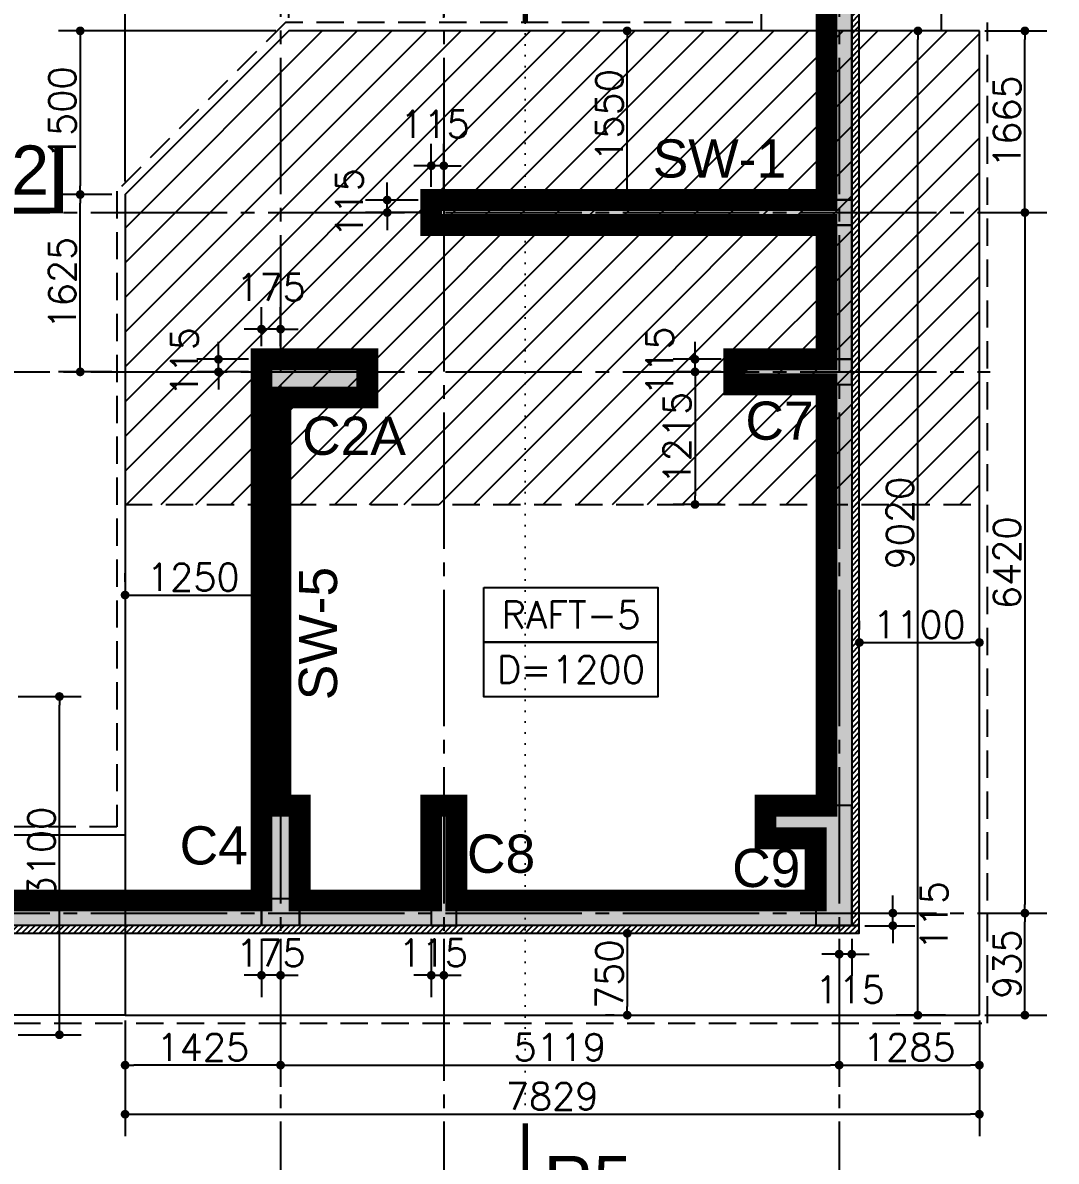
# Model space of a CAD drawing. Extents: x -200722 to 834823, y -494970 to 88783.
# Drawn here: x 318145 to 327616, y 22880 to 33313 of the extents above; entities that cross this region are included whole.
import ezdxf
from ezdxf.enums import TextEntityAlignment as Align

# ---------------------------------------------------------------- set-up
doc = ezdxf.new("R2010")
doc.units = 0
doc.header["$LTSCALE"] = 100
doc.header["$MEASUREMENT"] = 0
doc.header["$PDMODE"] = 34
for name, pattern in [('ACAD_ISO04W100', [30, 24, -3, 0, -3]), ('CL', [3.25, 2.5, -0.25, 0.25, -0.25]), ('DOT', [0.25, 0, -0.25]), ('HIDDEN', [0.375, 0.25, -0.125])]:
    doc.linetypes.add(name, pattern=pattern)
doc.layers.get('0').update_dxf_attribs({"linetype": 'CONTINUOUS'})
doc.layers.get('DEFPOINTS').update_dxf_attribs({"linetype": 'CONTINUOUS'})
for name, color, linetype in [('A-Grid', 5, 'ACAD_ISO04W100'), ('BEAM', 4, 'CONTINUOUS'), ('COL. SHED. STEEL.', 6, 'CONTINUOUS'), ('COL_H', 235, 'CONTINUOUS'), ('DIM', 3, 'CONTINUOUS'), ('F_EXEC', 3, 'HIDDEN'), ('F_FTG1', 11, 'CONTINUOUS'), ('RCCWALL', 6, 'CONTINUOUS'), ('TEXT', 2, 'CONTINUOUS')]:
    doc.layers.add(name, color=color, linetype=linetype)
doc.layers.add('HATCH', color=252, linetype='CONTINUOUS', lineweight=30)
doc.styles.add('AR', font='arial.ttf')
doc.styles.add('ROMANS', font='romans.shx')
doc.styles.get("Standard").update_dxf_attribs({"font": 'simplex.shx'})
doc.styles.add('TIMES-N', font='arial.ttf')
doc.dimstyles.new('01 S.K', dxfattribs={"dimtxt": 230, "dimasz": 100, "dimexe": 200, "dimexo": 100, "dimgap": 50, "dimtad": 1, "dimdec": 0, "dimzin": 0, "dimdsep": 46, "dimtxsty": 'Standard', "dimblk": 'DOT', "dimcen": 0.09, "dimclrd": 4, "dimclre": 4, "dimclrt": 4, "dimadec": 0, "dimazin": 0, "dimtfac": 1, "dimtdec": 0, "dimtofl": 0, "dimtmove": 0, "dimatfit": 3, "dimfxl": 2, "dimtolj": 1, "dimtzin": 0, "dimarcsym": 1})
doc.dimstyles.new('STANDARD$0', dxfattribs={"dimtxt": 2.5, "dimasz": 2.5, "dimexe": 2, "dimexo": 0.7, "dimgap": 0.9, "dimtad": 1, "dimdec": 0, "dimdsep": 46, "dimtxsty": 'ROMANS', "dimcen": 0.09, "dimclrd": 4, "dimclre": 4, "dimclrt": 3, "dimadec": 0, "dimazin": 0, "dimtfac": 1, "dimtdec": 0, "dimtmove": 0, "dimatfit": 3, "dimfxl": 1, "dimtolj": 1, "dimtzin": 0, "dimarcsym": 0})

# ---------------------------------------------------------------- blocks, each defined once
blk = doc.blocks.new('DOT')
at = {"color": 0, "linetype": 'ByBlock'}
blk.add_line((-0.5, 0), (-1, 0), dxfattribs=at)
at = {"color": 0, "linetype": 'ByBlock', "const_width": 0.5}
blk.add_lwpolyline([(-0.25, 0, 1), (0.25, 0, 1)], format="xyb", close=True, dxfattribs=at)
blk = doc.blocks.new('*D374')
at = {"layer": 'BEAM', "color": 0, "lineweight": -2, "transparency": 16777216}
for p, q in [((326962, 31574), (327529, 31574)), ((327329, 31494), (327329, 25234)), ((326962, 25154), (327529, 25154))]:
    blk.add_line(p, q, dxfattribs=at)
at = {"layer": 'DEFPOINTS', "color": 0, "lineweight": -3, "transparency": 16777216}
for p in [(326842, 31574, 7447), (326842, 25154, 7447), (327329, 25154)]:
    blk.add_point(p, dxfattribs=at)
at = {"layer": 'BEAM', "color": 0, "lineweight": -2, "transparency": 16777216, "xscale": 80, "yscale": 80, "zscale": 80}
for p, rotation in [((327329, 31574), 90), ((327329, 25154), 270)]:
    blk.add_blockref('DOT', p, dxfattribs=dict(at, rotation=rotation))
at = {"layer": 'BEAM', "color": 0, "transparency": 16777216, "insert": (327165, 28364), "char_height": 248, "attachment_point": 5, "rotation": 90}
blk.add_mtext('\\A1;6420', dxfattribs=at)
blk = doc.blocks.new('_DOT')
at = {"color": 0, "linetype": 'ByBlock'}
blk.add_line((-0.5, 0), (-1, 0), dxfattribs=at)
at = {"color": 0, "linetype": 'ByBlock', "const_width": 0.5}
blk.add_lwpolyline([(-0.25, 0, 1), (0.25, 0, 1)], format="xyb", close=True, dxfattribs=at)
blk = doc.blocks.new('*D375')
at = {"layer": 'BEAM', "color": 0, "lineweight": -2, "transparency": 16777216}
for p, q in [((326962, 33239), (327529, 33239)), ((327329, 31654), (327329, 33159)), ((326962, 31574), (327529, 31574))]:
    blk.add_line(p, q, dxfattribs=at)
at = {"layer": 'DEFPOINTS', "color": 0, "lineweight": -3, "transparency": 16777216}
for p in [(326842, 33239, 7447), (327329, 33239), (326842, 31574, 7447)]:
    blk.add_point(p, dxfattribs=at)
at = {"layer": 'BEAM', "color": 0, "lineweight": -2, "transparency": 16777216, "xscale": 80, "yscale": 80, "zscale": 80}
for p, rotation in [((327329, 33239), 90), ((327329, 31574), 270)]:
    blk.add_blockref('DOT', p, dxfattribs=dict(at, rotation=rotation))
at = {"layer": 'BEAM', "color": 0, "transparency": 16777216, "insert": (327165, 32407), "char_height": 248, "attachment_point": 5, "rotation": 90}
blk.add_mtext('\\A1;1665', dxfattribs=at)
blk = doc.blocks.new('*D376')
at = {"layer": 'BEAM', "color": 0, "lineweight": -2, "transparency": 16777216}
for p, q in [((325627, 24169), (325627, 23561)), ((326912, 24169), (326912, 23561)), ((325707, 23761), (326832, 23761))]:
    blk.add_line(p, q, dxfattribs=at)
at = {"layer": 'DEFPOINTS', "color": 0, "lineweight": -3, "transparency": 16777216}
for p in [(325627, 24289, 7447), (326912, 24289, 7447), (326912, 23761)]:
    blk.add_point(p, dxfattribs=at)
at = {"layer": 'BEAM', "color": 0, "lineweight": -2, "transparency": 16777216, "xscale": 80, "yscale": 80, "zscale": 80, "rotation": 180}
blk.add_blockref('DOT', (325627, 23761), dxfattribs=at)
at = {"layer": 'BEAM', "color": 0, "lineweight": -2, "transparency": 16777216, "xscale": 80, "yscale": 80, "zscale": 80}
blk.add_blockref('DOT', (326912, 23761), dxfattribs=at)
at = {"layer": 'BEAM', "color": 0, "transparency": 16777216, "insert": (326269, 23925), "char_height": 248, "attachment_point": 5}
blk.add_mtext('\\A1;1285', dxfattribs=at)
blk = doc.blocks.new('*D377')
at = {"layer": 'BEAM', "color": 0, "lineweight": -2, "transparency": 16777216}
for p, q in [((319083, 24169), (319083, 23561)), ((320508, 24169), (320508, 23561)), ((320428, 23761), (319163, 23761))]:
    blk.add_line(p, q, dxfattribs=at)
at = {"layer": 'DEFPOINTS', "color": 0, "lineweight": -3, "transparency": 16777216}
for p in [(319083, 24289, 7447), (320508, 24289, 7447), (319083, 23761)]:
    blk.add_point(p, dxfattribs=at)
at = {"layer": 'BEAM', "color": 0, "lineweight": -2, "transparency": 16777216, "xscale": 80, "yscale": 80, "zscale": 80, "rotation": 180}
blk.add_blockref('DOT', (319083, 23761), dxfattribs=at)
at = {"layer": 'BEAM', "color": 0, "lineweight": -2, "transparency": 16777216, "xscale": 80, "yscale": 80, "zscale": 80}
blk.add_blockref('DOT', (320508, 23761), dxfattribs=at)
at = {"layer": 'BEAM', "color": 0, "transparency": 16777216, "insert": (319795, 23925), "char_height": 248, "attachment_point": 5}
blk.add_mtext('\\A1;1425', dxfattribs=at)
blk = doc.blocks.new('*D378')
at = {"layer": 'BEAM', "color": 0, "lineweight": -2, "transparency": 16777216}
for p, q in [((319083, 24169), (319083, 23111)), ((326912, 24169), (326912, 23111)), ((319163, 23311), (326832, 23311))]:
    blk.add_line(p, q, dxfattribs=at)
at = {"layer": 'DEFPOINTS', "color": 0, "lineweight": -3, "transparency": 16777216}
for p in [(319083, 24289, 7447), (326912, 24289, 7447), (326912, 23311)]:
    blk.add_point(p, dxfattribs=at)
at = {"layer": 'BEAM', "color": 0, "lineweight": -2, "transparency": 16777216, "xscale": 80, "yscale": 80, "zscale": 80, "rotation": 180}
blk.add_blockref('DOT', (319083, 23311), dxfattribs=at)
at = {"layer": 'BEAM', "color": 0, "lineweight": -2, "transparency": 16777216, "xscale": 80, "yscale": 80, "zscale": 80}
blk.add_blockref('DOT', (326912, 23311), dxfattribs=at)
at = {"layer": 'BEAM', "color": 0, "transparency": 16777216, "insert": (322997, 23475), "char_height": 248, "attachment_point": 5}
blk.add_mtext('\\A1;7829', dxfattribs=at)
blk = doc.blocks.new('*D379')
at = {"layer": 'BEAM', "color": 0, "lineweight": -2, "transparency": 16777216}
for p, q in [((321889, 31809), (321889, 32203)), ((322004, 31809), (322004, 32203)), ((321809, 32003), (321729, 32003)), ((322004, 32003), (321889, 32003)), ((322084, 32003), (322164, 32003))]:
    blk.add_line(p, q, dxfattribs=at)
at = {"layer": 'DEFPOINTS', "color": 0, "lineweight": -3, "transparency": 16777216}
for p in [(321889, 32003), (321889, 31689, 7447), (322004, 31689, 7447)]:
    blk.add_point(p, dxfattribs=at)
at = {"layer": 'BEAM', "color": 0, "lineweight": -2, "transparency": 16777216, "xscale": 80, "yscale": 80, "zscale": 80}
blk.add_blockref('DOT', (321889, 32003), dxfattribs=at)
at = {"layer": 'BEAM', "color": 0, "lineweight": -2, "transparency": 16777216, "xscale": 80, "yscale": 80, "zscale": 80, "rotation": 180}
blk.add_blockref('DOT', (322004, 32003), dxfattribs=at)
at = {"layer": 'BEAM', "color": 0, "transparency": 16777216, "insert": (321923, 32384), "char_height": 248, "attachment_point": 5}
blk.add_mtext('\\A1;115', dxfattribs=at)
blk = doc.blocks.new('*D380')
at = {"layer": 'BEAM', "color": 0, "lineweight": -2, "transparency": 16777216}
for p, q in [((321485, 31769), (321485, 31849)), ((321769, 31689), (321285, 31689)), ((321485, 31574), (321485, 31689)), ((321769, 31574), (321285, 31574)), ((321485, 31494), (321485, 31414))]:
    blk.add_line(p, q, dxfattribs=at)
at = {"layer": 'DEFPOINTS', "color": 0, "lineweight": -3, "transparency": 16777216}
for p in [(321485, 31689), (321889, 31689, 7447), (321889, 31574, 7447)]:
    blk.add_point(p, dxfattribs=at)
at = {"layer": 'BEAM', "color": 0, "lineweight": -2, "transparency": 16777216, "xscale": 80, "yscale": 80, "zscale": 80}
for p, rotation in [((321485, 31689), 270), ((321485, 31574), 90)]:
    blk.add_blockref('DOT', p, dxfattribs=dict(at, rotation=rotation))
at = {"layer": 'BEAM', "color": 0, "transparency": 16777216, "insert": (321138, 31662), "char_height": 248, "attachment_point": 5, "rotation": 90}
blk.add_mtext('\\A1;115', dxfattribs=at)
blk = doc.blocks.new('*D381')
at = {"layer": 'BEAM', "color": 0, "lineweight": -2, "transparency": 16777216}
for p, q in [((323564, 33239), (323484, 33239)), ((323684, 31769), (323684, 33159)), ((323564, 31689), (323484, 31689))]:
    blk.add_line(p, q, dxfattribs=at)
at = {"layer": 'DEFPOINTS', "color": 0, "lineweight": -3, "transparency": 16777216}
for p in [(323684, 33239, 7447), (323684, 33239), (323684, 31689, 7447)]:
    blk.add_point(p, dxfattribs=at)
at = {"layer": 'BEAM', "color": 0, "lineweight": -2, "transparency": 16777216, "xscale": 80, "yscale": 80, "zscale": 80}
for p, rotation in [((323684, 33239), 90), ((323684, 31689), 270)]:
    blk.add_blockref('DOT', p, dxfattribs=dict(at, rotation=rotation))
at = {"layer": 'BEAM', "color": 0, "transparency": 16777216, "insert": (323520, 32464), "char_height": 248, "attachment_point": 5, "rotation": 90}
blk.add_mtext('\\A1;1550', dxfattribs=at)
blk = doc.blocks.new('*D382')
at = {"layer": 'BEAM', "color": 0, "lineweight": -2, "transparency": 16777216}
for p, q in [((325812, 27754), (325812, 27834)), ((326912, 27754), (326912, 27834)), ((325892, 27634), (326832, 27634))]:
    blk.add_line(p, q, dxfattribs=at)
at = {"layer": 'DEFPOINTS', "color": 0, "lineweight": -3, "transparency": 16777216}
for p in [(325812, 27634, 7447), (326912, 27634, 7447), (326912, 27634)]:
    blk.add_point(p, dxfattribs=at)
at = {"layer": 'BEAM', "color": 0, "lineweight": -2, "transparency": 16777216, "xscale": 80, "yscale": 80, "zscale": 80, "rotation": 180}
blk.add_blockref('DOT', (325812, 27634), dxfattribs=at)
at = {"layer": 'BEAM', "color": 0, "lineweight": -2, "transparency": 16777216, "xscale": 80, "yscale": 80, "zscale": 80}
blk.add_blockref('DOT', (326912, 27634), dxfattribs=at)
at = {"layer": 'BEAM', "color": 0, "transparency": 16777216, "insert": (326362, 27798), "char_height": 248, "attachment_point": 5}
blk.add_mtext('\\A1;1100', dxfattribs=at)
blk = doc.blocks.new('*D383')
at = {"layer": 'BEAM', "color": 0, "lineweight": -2, "transparency": 16777216}
for p, q in [((323565, 24969), (323485, 24969)), ((323685, 24889), (323685, 24299)), ((323565, 24219), (323485, 24219))]:
    blk.add_line(p, q, dxfattribs=at)
at = {"layer": 'DEFPOINTS', "color": 0, "lineweight": -3, "transparency": 16777216}
for p in [(323685, 24969, 7447), (323685, 24219, 7447), (323685, 24219)]:
    blk.add_point(p, dxfattribs=at)
at = {"layer": 'BEAM', "color": 0, "lineweight": -2, "transparency": 16777216, "xscale": 80, "yscale": 80, "zscale": 80}
for p, rotation in [((323685, 24969), 90), ((323685, 24219), 270)]:
    blk.add_blockref('DOT', p, dxfattribs=dict(at, rotation=rotation))
at = {"layer": 'BEAM', "color": 0, "transparency": 16777216, "insert": (323521, 24594), "char_height": 248, "attachment_point": 5, "rotation": 90}
blk.add_mtext('\\A1;750', dxfattribs=at)
blk = doc.blocks.new('*D384')
at = {"layer": 'BEAM', "color": 0, "lineweight": -2, "transparency": 16777216}
for p, q in [((319083, 28189), (319083, 28269)), ((320333, 28189), (320333, 28269)), ((319163, 28069), (320253, 28069))]:
    blk.add_line(p, q, dxfattribs=at)
at = {"layer": 'DEFPOINTS', "color": 0, "lineweight": -3, "transparency": 16777216}
for p in [(319083, 28069, 7447), (320333, 28069, 7447), (320333, 28069)]:
    blk.add_point(p, dxfattribs=at)
at = {"layer": 'BEAM', "color": 0, "lineweight": -2, "transparency": 16777216, "xscale": 80, "yscale": 80, "zscale": 80, "rotation": 180}
blk.add_blockref('DOT', (319083, 28069), dxfattribs=at)
at = {"layer": 'BEAM', "color": 0, "lineweight": -2, "transparency": 16777216, "xscale": 80, "yscale": 80, "zscale": 80}
blk.add_blockref('DOT', (320333, 28069), dxfattribs=at)
at = {"layer": 'BEAM', "color": 0, "transparency": 16777216, "insert": (319708, 28233), "char_height": 248, "attachment_point": 5}
blk.add_mtext('\\A1;1250', dxfattribs=at)
blk = doc.blocks.new('*D385')
at = {"layer": 'BEAM', "color": 0, "lineweight": -2, "transparency": 16777216}
for p, q in [((320333, 30349), (320333, 30706)), ((320508, 30349), (320508, 30706)), ((320253, 30506), (320173, 30506)), ((320508, 30506), (320333, 30506)), ((320588, 30506), (320668, 30506))]:
    blk.add_line(p, q, dxfattribs=at)
at = {"layer": 'DEFPOINTS', "color": 0, "lineweight": -3, "transparency": 16777216}
for p in [(320333, 30506), (320333, 30229, 7447), (320508, 30229, 7447)]:
    blk.add_point(p, dxfattribs=at)
at = {"layer": 'BEAM', "color": 0, "lineweight": -2, "transparency": 16777216, "xscale": 80, "yscale": 80, "zscale": 80}
blk.add_blockref('DOT', (320333, 30506), dxfattribs=at)
at = {"layer": 'BEAM', "color": 0, "lineweight": -2, "transparency": 16777216, "xscale": 80, "yscale": 80, "zscale": 80, "rotation": 180}
blk.add_blockref('DOT', (320508, 30506), dxfattribs=at)
at = {"layer": 'BEAM', "color": 0, "transparency": 16777216, "insert": (320420, 30890), "char_height": 248, "attachment_point": 5}
blk.add_mtext('\\A1;175', dxfattribs=at)
blk = doc.blocks.new('*D386')
at = {"layer": 'BEAM', "color": 0, "lineweight": -2, "transparency": 16777216}
for p, q in [((319939, 30309), (319939, 30389)), ((320213, 30229), (319739, 30229)), ((319939, 30114), (319939, 30229)), ((320213, 30114), (319739, 30114)), ((319939, 30034), (319939, 29954))]:
    blk.add_line(p, q, dxfattribs=at)
at = {"layer": 'DEFPOINTS', "color": 0, "lineweight": -3, "transparency": 16777216}
for p in [(319939, 30229), (320333, 30229, 7447), (320333, 30114, 7447)]:
    blk.add_point(p, dxfattribs=at)
at = {"layer": 'BEAM', "color": 0, "lineweight": -2, "transparency": 16777216, "xscale": 80, "yscale": 80, "zscale": 80}
for p, rotation in [((319939, 30229), 270), ((319939, 30114), 90)]:
    blk.add_blockref('DOT', p, dxfattribs=dict(at, rotation=rotation))
at = {"layer": 'BEAM', "color": 0, "transparency": 16777216, "insert": (319627, 30206), "char_height": 248, "attachment_point": 5, "rotation": 90}
blk.add_mtext('\\A1;115', dxfattribs=at)
blk = doc.blocks.new('*D387')
at = {"layer": 'BEAM', "color": 0, "lineweight": -2, "transparency": 16777216}
for p, q in [((325627, 24919), (325627, 24578)), ((325742, 24919), (325742, 24578)), ((325547, 24778), (325467, 24778)), ((325742, 24778), (325627, 24778)), ((325822, 24778), (325902, 24778))]:
    blk.add_line(p, q, dxfattribs=at)
at = {"layer": 'DEFPOINTS', "color": 0, "lineweight": -3, "transparency": 16777216}
for p in [(325627, 25039, 7447), (325742, 25039, 7447), (325627, 24778)]:
    blk.add_point(p, dxfattribs=at)
at = {"layer": 'BEAM', "color": 0, "lineweight": -2, "transparency": 16777216, "xscale": 80, "yscale": 80, "zscale": 80}
blk.add_blockref('DOT', (325627, 24778), dxfattribs=at)
at = {"layer": 'BEAM', "color": 0, "lineweight": -2, "transparency": 16777216, "xscale": 80, "yscale": 80, "zscale": 80, "rotation": 180}
blk.add_blockref('DOT', (325742, 24778), dxfattribs=at)
at = {"layer": 'BEAM', "color": 0, "transparency": 16777216, "insert": (325726, 24453), "char_height": 248, "attachment_point": 5}
blk.add_mtext('\\A1;115', dxfattribs=at)
blk = doc.blocks.new('*D388')
at = {"layer": 'BEAM', "color": 0, "lineweight": -2, "transparency": 16777216}
for p, q in [((326119, 25234), (326119, 25314)), ((325862, 25154), (326319, 25154)), ((326119, 25039), (326119, 25154)), ((325862, 25039), (326319, 25039)), ((326119, 24959), (326119, 24879))]:
    blk.add_line(p, q, dxfattribs=at)
at = {"layer": 'DEFPOINTS', "color": 0, "lineweight": -3, "transparency": 16777216}
for p in [(325742, 25154, 7447), (326119, 25154), (325742, 25039, 7447)]:
    blk.add_point(p, dxfattribs=at)
at = {"layer": 'BEAM', "color": 0, "lineweight": -2, "transparency": 16777216, "xscale": 80, "yscale": 80, "zscale": 80}
for p, rotation in [((326119, 25154), 270), ((326119, 25039), 90)]:
    blk.add_blockref('DOT', p, dxfattribs=dict(at, rotation=rotation))
at = {"layer": 'BEAM', "color": 0, "transparency": 16777216, "insert": (326496, 25130), "char_height": 248, "attachment_point": 5, "rotation": 90}
blk.add_mtext('\\A1;115', dxfattribs=at)
blk = doc.blocks.new('*D389')
at = {"layer": 'BEAM', "color": 0, "lineweight": -2, "transparency": 16777216}
for p, q in [((320333, 24919), (320333, 24384)), ((320508, 24919), (320508, 24384)), ((320253, 24584), (320173, 24584)), ((320508, 24584), (320333, 24584)), ((320588, 24584), (320668, 24584))]:
    blk.add_line(p, q, dxfattribs=at)
at = {"layer": 'DEFPOINTS', "color": 0, "lineweight": -3, "transparency": 16777216}
for p in [(320333, 25039, 7447), (320508, 25039, 7447), (320333, 24584)]:
    blk.add_point(p, dxfattribs=at)
at = {"layer": 'BEAM', "color": 0, "lineweight": -2, "transparency": 16777216, "xscale": 80, "yscale": 80, "zscale": 80}
blk.add_blockref('DOT', (320333, 24584), dxfattribs=at)
at = {"layer": 'BEAM', "color": 0, "lineweight": -2, "transparency": 16777216, "xscale": 80, "yscale": 80, "zscale": 80, "rotation": 180}
blk.add_blockref('DOT', (320508, 24584), dxfattribs=at)
at = {"layer": 'BEAM', "color": 0, "transparency": 16777216, "insert": (320418, 24788), "char_height": 248, "attachment_point": 5}
blk.add_mtext('\\A1;175', dxfattribs=at)
blk = doc.blocks.new('*D390')
at = {"layer": 'BEAM', "color": 0, "lineweight": -2, "transparency": 16777216}
for p, q in [((321889, 24919), (321889, 24384)), ((322004, 24919), (322004, 24384)), ((321809, 24584), (321729, 24584)), ((321889, 24584), (322004, 24584)), ((322084, 24584), (322164, 24584))]:
    blk.add_line(p, q, dxfattribs=at)
at = {"layer": 'DEFPOINTS', "color": 0, "lineweight": -3, "transparency": 16777216}
for p in [(321889, 25039, 7447), (322004, 25039, 7447), (322004, 24584)]:
    blk.add_point(p, dxfattribs=at)
at = {"layer": 'BEAM', "color": 0, "lineweight": -2, "transparency": 16777216, "xscale": 80, "yscale": 80, "zscale": 80}
blk.add_blockref('DOT', (321889, 24584), dxfattribs=at)
at = {"layer": 'BEAM', "color": 0, "lineweight": -2, "transparency": 16777216, "xscale": 80, "yscale": 80, "zscale": 80, "rotation": 180}
blk.add_blockref('DOT', (322004, 24584), dxfattribs=at)
at = {"layer": 'BEAM', "color": 0, "transparency": 16777216, "insert": (321907, 24790), "char_height": 248, "attachment_point": 5}
blk.add_mtext('\\A1;115', dxfattribs=at)
blk = doc.blocks.new('*D391')
at = {"layer": 'BEAM', "color": 0, "lineweight": -2, "transparency": 16777216}
for p, q in [((326601, 33239), (326149, 33239)), ((326349, 24299), (326349, 33159)), ((326601, 24219), (326149, 24219))]:
    blk.add_line(p, q, dxfattribs=at)
at = {"layer": 'DEFPOINTS', "color": 0, "lineweight": -3, "transparency": 16777216}
for p in [(326349, 33239), (326721, 33239, 7447), (326721, 24219, 7447)]:
    blk.add_point(p, dxfattribs=at)
at = {"layer": 'BEAM', "color": 0, "lineweight": -2, "transparency": 16777216, "xscale": 80, "yscale": 80, "zscale": 80}
for p, rotation in [((326349, 33239), 90), ((326349, 24219), 270)]:
    blk.add_blockref('DOT', p, dxfattribs=dict(at, rotation=rotation))
at = {"layer": 'BEAM', "color": 0, "transparency": 16777216, "insert": (326185, 28729), "char_height": 248, "attachment_point": 5, "rotation": 90}
blk.add_mtext('\\A1;9020', dxfattribs=at)
blk = doc.blocks.new('*D392')
at = {"layer": 'BEAM', "color": 0, "lineweight": -2, "transparency": 16777216}
for p, q in [((324306, 30309), (324306, 30389)), ((324547, 30229), (324106, 30229)), ((324306, 30114), (324306, 30229)), ((324547, 30114), (324106, 30114)), ((324306, 30034), (324306, 29954))]:
    blk.add_line(p, q, dxfattribs=at)
at = {"layer": 'DEFPOINTS', "color": 0, "lineweight": -3, "transparency": 16777216}
for p in [(324306, 30229), (324667, 30229, 7447), (324667, 30114, 7447)]:
    blk.add_point(p, dxfattribs=at)
at = {"layer": 'BEAM', "color": 0, "lineweight": -2, "transparency": 16777216, "xscale": 80, "yscale": 80, "zscale": 80}
for p, rotation in [((324306, 30229), 270), ((324306, 30114), 90)]:
    blk.add_blockref('DOT', p, dxfattribs=dict(at, rotation=rotation))
at = {"layer": 'BEAM', "color": 0, "transparency": 16777216, "insert": (323982, 30212), "char_height": 248, "attachment_point": 5, "rotation": 90}
blk.add_mtext('\\A1;115', dxfattribs=at)
blk = doc.blocks.new('*D395')
at = {"layer": 'BEAM', "color": 0, "lineweight": -2, "transparency": 16777216}
for p, q in [((324547, 30114), (324106, 30114)), ((324306, 30034), (324306, 28979)), ((324547, 28899), (324106, 28899))]:
    blk.add_line(p, q, dxfattribs=at)
at = {"layer": 'DEFPOINTS', "color": 0, "lineweight": -3, "transparency": 16777216}
for p in [(324667, 30114, 7447), (324306, 28899), (324667, 28899, 7447)]:
    blk.add_point(p, dxfattribs=at)
at = {"layer": 'BEAM', "color": 0, "lineweight": -2, "transparency": 16777216, "xscale": 80, "yscale": 80, "zscale": 80}
for p, rotation in [((324306, 30114), 90), ((324306, 28899), 270)]:
    blk.add_blockref('DOT', p, dxfattribs=dict(at, rotation=rotation))
at = {"layer": 'BEAM', "color": 0, "transparency": 16777216, "insert": (324142, 29507), "char_height": 248, "attachment_point": 5, "rotation": 90}
blk.add_mtext('\\A1;1215', dxfattribs=at)
blk = doc.blocks.new('*D675')
at = {"layer": 'BEAM', "color": 0, "lineweight": -2, "transparency": 16777216}
for p, q in [((318104, 27139), (318681, 27139)), ((318481, 24119), (318481, 27059)), ((318104, 24039), (318681, 24039))]:
    blk.add_line(p, q, dxfattribs=at)
at = {"layer": 'DEFPOINTS', "color": 0, "lineweight": -3, "transparency": 16777216}
for p in [(317984, 27139, 7447), (318481, 27139), (317984, 24039, 7447)]:
    blk.add_point(p, dxfattribs=at)
at = {"layer": 'BEAM', "color": 0, "lineweight": -2, "transparency": 16777216, "xscale": 80, "yscale": 80, "zscale": 80}
for p, rotation in [((318481, 27139), 90), ((318481, 24039), 270)]:
    blk.add_blockref('DOT', p, dxfattribs=dict(at, rotation=rotation))
at = {"layer": 'BEAM', "color": 0, "transparency": 16777216, "insert": (318317, 25704), "char_height": 248, "attachment_point": 5, "rotation": 90}
blk.add_mtext('\\A1;3100', dxfattribs=at)
blk = doc.blocks.new('*D737')
at = {"layer": 'BEAM', "color": 0, "lineweight": -2, "transparency": 16777216}
for p, q in [((326962, 25154), (327529, 25154)), ((327329, 24299), (327329, 25074)), ((326962, 24219), (327529, 24219))]:
    blk.add_line(p, q, dxfattribs=at)
at = {"layer": 'DEFPOINTS', "color": 0, "lineweight": -3, "transparency": 16777216}
for p in [(326842, 25154, 7447), (327329, 25154), (326842, 24219, 7447)]:
    blk.add_point(p, dxfattribs=at)
at = {"layer": 'BEAM', "color": 0, "lineweight": -2, "transparency": 16777216, "xscale": 80, "yscale": 80, "zscale": 80}
for p, rotation in [((327329, 25154), 90), ((327329, 24219), 270)]:
    blk.add_blockref('DOT', p, dxfattribs=dict(at, rotation=rotation))
at = {"layer": 'BEAM', "color": 0, "transparency": 16777216, "insert": (327165, 24687), "char_height": 248, "attachment_point": 5, "rotation": 90}
blk.add_mtext('\\A1;935', dxfattribs=at)
blk = doc.blocks.new('*D1083')
at = {"layer": 'BEAM', "color": 0, "lineweight": -2, "transparency": 16777216}
for p, q in [((320508, 24169), (320508, 23561)), ((325627, 24169), (325627, 23561)), ((320588, 23761), (325547, 23761))]:
    blk.add_line(p, q, dxfattribs=at)
at = {"layer": 'DEFPOINTS', "color": 0, "lineweight": -3, "transparency": 16777216}
for p in [(320508, 24289, 7447), (325627, 24289, 7447), (325627, 23761)]:
    blk.add_point(p, dxfattribs=at)
at = {"layer": 'BEAM', "color": 0, "lineweight": -2, "transparency": 16777216, "xscale": 80, "yscale": 80, "zscale": 80, "rotation": 180}
blk.add_blockref('DOT', (320508, 23761), dxfattribs=at)
at = {"layer": 'BEAM', "color": 0, "lineweight": -2, "transparency": 16777216, "xscale": 80, "yscale": 80, "zscale": 80}
blk.add_blockref('DOT', (325627, 23761), dxfattribs=at)
at = {"layer": 'BEAM', "color": 0, "transparency": 16777216, "insert": (323067, 23925), "char_height": 248, "attachment_point": 5}
blk.add_mtext('\\A1;5119', dxfattribs=at)
blk = doc.blocks.new('*D1108')
at = {"layer": 'BEAM', "color": 0, "lineweight": -2, "transparency": 16777216}
for p, q in [((319083, 31859), (319083, 33908)), ((320583, 33359), (320583, 33908)), ((319163, 33708), (320503, 33708))]:
    blk.add_line(p, q, dxfattribs=at)
at = {"layer": 'DEFPOINTS', "color": 0, "lineweight": -3, "transparency": 16777216}
for p in [(320583, 33708), (320583, 33239, 7447), (319083, 31739, 7447)]:
    blk.add_point(p, dxfattribs=at)
at = {"layer": 'BEAM', "color": 0, "lineweight": -2, "transparency": 16777216, "xscale": 80, "yscale": 80, "zscale": 80, "rotation": 180}
blk.add_blockref('DOT', (319083, 33708), dxfattribs=at)
at = {"layer": 'BEAM', "color": 0, "lineweight": -2, "transparency": 16777216, "xscale": 80, "yscale": 80, "zscale": 80}
blk.add_blockref('DOT', (320583, 33708), dxfattribs=at)
at = {"layer": 'BEAM', "color": 0, "transparency": 16777216, "insert": (319833, 33872), "char_height": 248, "attachment_point": 5}
blk.add_mtext('\\A1;1500', dxfattribs=at)
blk = doc.blocks.new('*D1109')
at = {"layer": 'BEAM', "color": 0, "lineweight": -2, "transparency": 16777216}
for p, q in [((320463, 33239), (318472, 33239)), ((318672, 33159), (318672, 31819)), ((318963, 31739), (318472, 31739))]:
    blk.add_line(p, q, dxfattribs=at)
at = {"layer": 'DEFPOINTS', "color": 0, "lineweight": -3, "transparency": 16777216}
for p in [(320583, 33239, 7447), (318672, 31739), (319083, 31739, 7447)]:
    blk.add_point(p, dxfattribs=at)
at = {"layer": 'BEAM', "color": 0, "lineweight": -2, "transparency": 16777216, "xscale": 80, "yscale": 80, "zscale": 80}
for p, rotation in [((318672, 33239), 90), ((318672, 31739), 270)]:
    blk.add_blockref('DOT', p, dxfattribs=dict(at, rotation=rotation))
at = {"layer": 'BEAM', "color": 0, "transparency": 16777216, "insert": (318508, 32489), "char_height": 248, "attachment_point": 5, "rotation": 90}
blk.add_mtext('\\A1;1500', dxfattribs=at)
blk = doc.blocks.new('*D1110')
at = {"layer": 'BEAM', "color": 0, "lineweight": -2, "transparency": 16777216}
for p, q in [((318963, 31739), (318472, 31739)), ((318672, 30194), (318672, 31659)), ((318963, 30114), (318472, 30114))]:
    blk.add_line(p, q, dxfattribs=at)
at = {"layer": 'DEFPOINTS', "color": 0, "lineweight": -3, "transparency": 16777216}
for p in [(318672, 31739), (319083, 31739, 7447), (319083, 30114, 7447)]:
    blk.add_point(p, dxfattribs=at)
at = {"layer": 'BEAM', "color": 0, "lineweight": -2, "transparency": 16777216, "xscale": 80, "yscale": 80, "zscale": 80}
for p, rotation in [((318672, 31739), 90), ((318672, 30114), 270)]:
    blk.add_blockref('DOT', p, dxfattribs=dict(at, rotation=rotation))
at = {"layer": 'BEAM', "color": 0, "transparency": 16777216, "insert": (318508, 30927), "char_height": 248, "attachment_point": 5, "rotation": 90}
blk.add_mtext('\\A1;1625', dxfattribs=at)
blk = doc.blocks.new('*D1111')
at = {"layer": 'BEAM', "color": 0, "lineweight": -2, "transparency": 16777216}
for p, q in [((320583, 33359), (320583, 33908)), ((322004, 33359), (322004, 33908)), ((321924, 33708), (320663, 33708))]:
    blk.add_line(p, q, dxfattribs=at)
at = {"layer": 'DEFPOINTS', "color": 0, "lineweight": -3, "transparency": 16777216}
for p in [(320583, 33708), (320583, 33239, 7447), (322004, 33239, 7447)]:
    blk.add_point(p, dxfattribs=at)
at = {"layer": 'BEAM', "color": 0, "lineweight": -2, "transparency": 16777216, "xscale": 80, "yscale": 80, "zscale": 80, "rotation": 180}
blk.add_blockref('DOT', (320583, 33708), dxfattribs=at)
at = {"layer": 'BEAM', "color": 0, "lineweight": -2, "transparency": 16777216, "xscale": 80, "yscale": 80, "zscale": 80}
blk.add_blockref('DOT', (322004, 33708), dxfattribs=at)
at = {"layer": 'BEAM', "color": 0, "transparency": 16777216, "insert": (321293, 33872), "char_height": 248, "attachment_point": 5}
blk.add_mtext('\\A1;1421', dxfattribs=at)
blk = doc.blocks.new('*D2980')
at = {"color": 4, "lineweight": -2, "ltscale": 0.4, "transparency": 16777216}
for p, q in [((332273, 34739), (332273, 36606)), ((332173, 34739), (332473, 34739)), ((332273, 33339), (332273, 34639)), ((332173, 33239), (332473, 33239))]:
    blk.add_line(p, q, dxfattribs=at)
at = {"layer": 'DEFPOINTS', "color": 0, "lineweight": -3, "ltscale": 0.4, "transparency": 16777216}
for p in [(325238, 34739), (332273, 34739), (325238, 33239)]:
    blk.add_point(p, dxfattribs=at)
at = {"color": 4, "lineweight": -2, "ltscale": 0.4, "transparency": 16777216, "xscale": 100, "yscale": 100, "zscale": 100}
for p, rotation in [((332273, 34739), 90), ((332273, 33239), 270)]:
    blk.add_blockref('_DOT', p, dxfattribs=dict(at, rotation=rotation))
at = {"color": 4, "lineweight": -3, "ltscale": 0.4, "transparency": 16777216, "insert": (331973, 35723), "char_height": 500, "attachment_point": 5, "rotation": 90}
blk.add_mtext('\\A1;1500', dxfattribs=at)
blk = doc.blocks.new('*D3075')
at = {"color": 4, "lineweight": -2, "ltscale": 0.4, "transparency": 16777216}
for p, q in [((341799, 51205), (342099, 51205)), ((341899, 51105), (341899, 25139)), ((341826, 25039), (342099, 25039))]:
    blk.add_line(p, q, dxfattribs=at)
at = {"layer": 'DEFPOINTS', "color": 0, "lineweight": -3, "ltscale": 0.4, "transparency": 16777216}
for p in [(325742, 51205), (325742, 25039, 7447), (341899, 25039)]:
    blk.add_point(p, dxfattribs=at)
at = {"color": 4, "lineweight": -2, "ltscale": 0.4, "transparency": 16777216, "xscale": 100, "yscale": 100, "zscale": 100}
for p, rotation in [((341899, 51205), 90), ((341899, 25039), 270)]:
    blk.add_blockref('_DOT', p, dxfattribs=dict(at, rotation=rotation))
at = {"color": 4, "lineweight": -3, "ltscale": 0.4, "transparency": 16777216, "insert": (341599, 38122), "char_height": 500, "attachment_point": 5, "rotation": 90}
blk.add_mtext('\\A1;26166', dxfattribs=at)
blk = doc.blocks.new('*D3077')
at = {"color": 4, "lineweight": -2, "ltscale": 0.4, "transparency": 16777216}
for p, q in [((306508, 21721), (325712, 21721)), ((306408, 21647), (306408, 21521)), ((325812, 21649), (325812, 21521))]:
    blk.add_line(p, q, dxfattribs=at)
at = {"layer": 'DEFPOINTS', "color": 0, "lineweight": -3, "ltscale": 0.4, "transparency": 16777216}
for p in [(325812, 25039, 7447), (306408, 24969, 7447), (325812, 21721)]:
    blk.add_point(p, dxfattribs=at)
at = {"color": 4, "lineweight": -2, "ltscale": 0.4, "transparency": 16777216, "xscale": 100, "yscale": 100, "zscale": 100, "rotation": 180}
blk.add_blockref('_DOT', (306408, 21721), dxfattribs=at)
at = {"color": 4, "lineweight": -2, "ltscale": 0.4, "transparency": 16777216, "xscale": 100, "yscale": 100, "zscale": 100}
blk.add_blockref('_DOT', (325812, 21721), dxfattribs=at)
at = {"color": 4, "lineweight": -3, "ltscale": 0.4, "transparency": 16777216, "insert": (316110, 22021), "char_height": 500, "attachment_point": 5}
blk.add_mtext('\\A1;19404', dxfattribs=at)

msp = doc.modelspace()

# ---------------------------------------------------------------- hatches: boundary and pattern name
at = {"layer": 'COL_H', "ltscale": 0.4, "true_color": 0x000000}
for points in [[(321888.6, 31689.4), (321888.6, 31459.4), (325741.6, 31459.4), (325741.6, 31689.4)], [(321302.6, 29879.4), (321302.6, 30229.4), (320332.6, 30229.4), (320332.6, 29879.4)], [(324666.6, 30229.4), (324666.6, 29999.4), (325741.6, 29999.4), (325741.6, 30229.4)], [(320332.6, 26139.4), (320332.6, 29879.4), (320507.6, 29879.4), (320507.6, 26139.4)], [(320332.6, 25289.4), (320682.6, 25289.4), (320682.6, 26139.4), (320332.6, 26139.4)], [(321888.6, 25039.4), (322118.6, 25039.4), (322118.6, 26139.4), (321888.6, 26139.4)], [(325741.6, 25039.4), (325741.6, 26139.4), (324951.6, 26139.4), (324951.6, 25839.4), (325411.6, 25839.4), (325411.6, 25039.4)], [(320332.6, 25289.4), (320332.6, 25039.4), (320682.6, 25039.4), (320682.6, 25289.4)]]:
    msp.add_hatch(color=18, dxfattribs=at).paths.add_polyline_path(points)
at = {"layer": 'DIM', "ltscale": 0.4, "true_color": 0x000000}
h = msp.add_hatch(dxfattribs=at)
h.set_pattern_fill('ANSI31', color=18, scale=300, style=0)
h.paths.add_polyline_path([(325811.6, 51274.9), (325741.6, 51274.9), (325741.6, 25039.4), (325811.6, 25039.4)])
h = msp.add_hatch(dxfattribs=at)
h.set_pattern_fill('ANSI31', color=18, scale=300, style=0)
h.paths.add_polyline_path([(308177.6, 25039.4), (304857.6, 25039.4), (304857.6, 24969.4), (308177.6, 24969.4)])
h.paths.add_polyline_path([(312493.6, 25039.4), (308407.6, 25039.4), (308407.6, 24969.4), (312493.6, 24969.4)])
h.paths.add_polyline_path([(325811.6, 25039.4), (312723.6, 25039.4), (312723.6, 24969.4), (325811.6, 24969.4)])
at = {"layer": 'HATCH', "lineweight": -3, "ltscale": 0.4, "true_color": 0x000000}
for points in [[(325511.6, 31689.4), (325741.6, 31689.4), (325741.6, 35549.4), (325511.6, 35549.4)], [(325511.6, 30229.4), (325741.6, 30229.4), (325741.6, 31459.4), (325511.6, 31459.4)], [(325741.6, 26139.4), (325511.6, 26139.4), (325511.6, 29999.4), (325741.6, 29999.4)], [(316858.6, 25269.4), (320332.6, 25269.4), (320332.6, 25039.4), (316858.6, 25039.4)], [(320682.6, 25269.4), (321888.6, 25269.4), (321888.6, 25039.4), (320682.6, 25039.4)], [(322118.6, 25269.4), (325411.6, 25269.4), (325411.6, 25039.4), (322118.6, 25039.4)]]:
    msp.add_hatch(color=18, dxfattribs=at).paths.add_polyline_path(points)
h = msp.add_hatch(dxfattribs=at)
h.set_pattern_fill('ANSI31', color=18, scale=1800, style=0)
h.paths.add_polyline_path([(320582.6, 33239.4), (319082.6, 31739.4), (319082.6, 28899.4), (326911.6, 28899.4), (326911.6, 33239.4)])

# ---------------------------------------------------------------- linework, layer by layer
at = {"color": 1, "linetype": 'DOT', "ltscale": 4}
msp.add_line((322750.9, 33312.2), (322750.9, 23228.3), dxfattribs=at)
at = {"color": 1, "lineweight": -3, "ltscale": 0.4, "const_width": 200, "elevation": 7446.6}
msp.add_lwpolyline([(325511.6, 35549.4), (325511.6, 31689.4), (321888.6, 31689.4), (321888.6, 31459.4), (325511.6, 31459.4), (325511.6, 30229.4), (324666.6, 30229.4), (324666.6, 29999.4), (325511.6, 29999.4), (325511.6, 26139.4), (324951.6, 26139.4), (324951.6, 25839.4), (325411.6, 25839.4), (325411.6, 25269.4), (322118.6, 25269.4), (322118.6, 26139.4), (321888.6, 26139.4), (321888.6, 25269.4), (320682.6, 25269.4), (320682.6, 26139.4), (320507.6, 26139.4), (320507.6, 29879.4), (321302.6, 29879.4), (321302.6, 30229.4), (320332.6, 30229.4), (320332.6, 25269.4), (316858.6, 25269.4)], dxfattribs=at)
at = {"layer": 'A-Grid', "color": 8, "linetype": 'CL', "ltscale": 5}
for p, q in [((224519.6, 31574.4, 7446.6), (327010.7, 31574.4, 7446.6)), ((224519.6, 30114.4, 7446.6), (327010.7, 30114.4, 7446.6)), ((224519.6, 25154.4, 7446.6), (327010.7, 25154.4, 7446.6))]:
    msp.add_line(p, q, dxfattribs=at)
at = {"layer": 'A-Grid', "color": 8, "linetype": 'CL', "ltscale": 5, "elevation": 7446.6}
for points in [[(320507.6, 62242.9), (320507.6, 13726.9)], [(322003.6, 62242.9), (322003.6, 13726.9)], [(325626.6, 62242.9), (325626.6, 13726.9)]]:
    msp.add_lwpolyline(points, dxfattribs=at)
at = {"layer": 'COL. SHED. STEEL.', "color": 18, "ltscale": 500, "true_color": 0x000000, "elevation": 7446.6}
for points in [[(321888.6, 31689.4), (321888.6, 31459.4), (325741.6, 31459.4), (325741.6, 31689.4), (321888.6, 31689.4)], [(321302.6, 29879.4), (321302.6, 30229.4), (320332.6, 30229.4), (320332.6, 29879.4), (321302.6, 29879.4)], [(324666.6, 30229.4), (324666.6, 29999.4), (325741.6, 29999.4), (325741.6, 30229.4), (324666.6, 30229.4)], [(320332.6, 26139.4), (320332.6, 29879.4), (320507.6, 29879.4), (320507.6, 26139.4), (320332.6, 26139.4)], [(320332.6, 25289.4), (320682.6, 25289.4), (320682.6, 26139.4), (320332.6, 26139.4), (320332.6, 25289.4)], [(321888.6, 25039.4), (322118.6, 25039.4), (322118.6, 26139.4), (321888.6, 26139.4), (321888.6, 25039.4)], [(325741.6, 25039.4), (325741.6, 26139.4), (324951.6, 26139.4), (324951.6, 25839.4), (325411.6, 25839.4), (325411.6, 25039.4), (325741.6, 25039.4)]]:
    msp.add_lwpolyline(points, dxfattribs=at)
msp.add_lwpolyline([(320332.6, 25289.4), (320682.6, 25289.4), (320682.6, 25039.4), (320332.6, 25039.4)], close=True, dxfattribs=at)
at = {"layer": 'DIM', "color": 1}
for points in [[(323334, 34301.3, 80, 80, 0), (322750.9, 34301.3, 50, 50, 0), (322750.9, 33312.2, 50, 50, 0)], [(318473.2, 32176.5, 80, 80, 0), (318473.2, 31593.4, 50, 50, 0), (317484, 31593.4, 50, 50, 0)], [(323334, 22239.2, 80, 80, 0), (322750.9, 22239.2, 50, 50, 0), (322750.9, 23228.3, 50, 50, 0)]]:
    msp.add_lwpolyline(points, format="xyseb", dxfattribs=at)
at = {"layer": 'F_EXEC', "color": 18, "ltscale": 10, "true_color": 0x000000}
for p, q in [((326986.6, 24144.4, 7446.6), (326986.6, 33314.4, 7446.6)), ((319007.6, 25944.4, 7446.6), (318058.6, 25944.4, 7446.6)), ((318058.6, 24144.4, 14893.2), (326986.6, 24144.4, 14893.2))]:
    msp.add_line(p, q, dxfattribs=at)
at = {"layer": 'F_EXEC', "color": 18, "ltscale": 10, "true_color": 0x000000, "elevation": 7446.6}
msp.add_lwpolyline([(324836.6, 33314.4), (320551.6, 33314.4), (319007.6, 31770.4), (319007.6, 25944.4)], dxfattribs=at)
at = {"layer": 'F_FTG1', "color": 18, "ltscale": 0.4, "true_color": 0x000000}
for p, q in [((324911.6, 34739.4, 7446.6), (324911.6, 33239.4, 7446.6)), ((326561.6, 34739.4, 7446.6), (326561.6, 33239.4, 7446.6)), ((326911.6, 24219.4, 7446.6), (326911.6, 33239.4, 7446.6)), ((319082.6, 25869.4, 7446.6), (317983.6, 25869.4, 7446.6)), ((319082.6, 24219.4, 14893.2), (326911.6, 24219.4, 14893.2))]:
    msp.add_line(p, q, dxfattribs=at)
at = {"layer": 'F_FTG1', "color": 18, "linetype": 'HIDDEN', "ltscale": 10, "true_color": 0x000000}
msp.add_line((319082.6, 28899.4, 7446.6), (326911.6, 28899.4, 7446.6), dxfattribs=at)
at = {"layer": 'F_FTG1', "color": 18, "ltscale": 0.4, "true_color": 0x000000, "elevation": 7446.6}
for points in [[(326911.6, 33239.4), (320582.6, 33239.4), (319082.6, 31739.4), (319082.6, 24289.4)], [(319082.6, 24319.4), (319082.6, 24219.4), (317983.6, 24219.4)]]:
    msp.add_lwpolyline(points, dxfattribs=at)
at = {"layer": 'RCCWALL', "color": 1, "ltscale": 0.4, "elevation": 7446.6}
for points in [[(325811.6, 51274.9), (325741.6, 51274.9), (325741.6, 25039.4), (325811.6, 25039.4)], [(325811.6, 25039.4), (312723.6, 25039.4), (312723.6, 24969.4), (325811.6, 24969.4)]]:
    msp.add_lwpolyline(points, close=True, dxfattribs=at)
at = {"layer": 'RCCWALL', "color": 42, "ltscale": 0.4, "elevation": 7446.6}
for points in [[(325511.6, 31689.4), (325741.6, 31689.4), (325741.6, 35549.4), (325511.6, 35549.4)], [(325511.6, 30229.4), (325741.6, 30229.4), (325741.6, 31459.4), (325511.6, 31459.4)], [(325741.6, 26139.4), (325511.6, 26139.4), (325511.6, 29999.4), (325741.6, 29999.4)], [(316858.6, 25269.4), (320332.6, 25269.4), (320332.6, 25039.4), (316858.6, 25039.4)], [(320682.6, 25269.4), (321888.6, 25269.4), (321888.6, 25039.4), (320682.6, 25039.4)], [(322118.6, 25269.4), (325411.6, 25269.4), (325411.6, 25039.4), (322118.6, 25039.4)]]:
    msp.add_lwpolyline(points, close=True, dxfattribs=at)
at = {"layer": 'TEXT', "color": 18, "true_color": 0x000000}
for points in [[(322372.1, 28137.2), (323966, 28137.2), (323966, 27637.3), (322372.1, 27637.3)], [(322372.1, 27637.3), (323966, 27637.3), (323966, 27137.4), (322372.1, 27137.4)]]:
    msp.add_lwpolyline(points, close=True, dxfattribs=at)

# ---------------------------------------------------------------- texts
at = {"layer": 'TEXT', "color": 18, "true_color": 0x000000, "style": 'AR'}
for s, p in [('SW-1', (323918.5, 31894.7, 3998.7)), ('C7', (324767.7, 29492, 550.6)), ('C2A', (320705.4, 29353.4, 3998.7)), ('C4', (319583.1, 25599.8, 3998.7)), ('C8', (322216.5, 25523.7, 3998.7)), ('C9', (324646, 25393.1, 3998.6))]:
    msp.add_text(s, height=350, dxfattribs=at).set_placement(p)
at = {"layer": 'TEXT', "color": 18, "true_color": 0x000000, "style": 'TIMES-N'}
for s, p in [('R2', (317584.3, 31963.9)), ('R5', (322920.4, 22703.7))]:
    msp.add_text(s, height=450, dxfattribs=at).set_placement(p, align=Align.MIDDLE_LEFT)
at = {"layer": 'TEXT', "color": 18, "true_color": 0x000000, "style": 'AR'}
msp.add_text('SW-5', height=350, rotation=90, dxfattribs=at).set_placement((321025.7, 27104.8))
at = {"layer": 'TEXT', "color": 18, "true_color": 0x000000}
for s, p in [('RAFT-5', (323169.1, 27887.2)), ('D=1200', (323169.1, 27387.4))]:
    msp.add_text(s, height=250, dxfattribs=at).set_placement(p, align=Align.MIDDLE)

# ---------------------------------------------------------------- dimensions: what is measured, and where the dimension line sits
at = {"color": 18, "lineweight": -3, "ltscale": 0.4, "true_color": 0x000000}
dim = msp.add_linear_dim(base=(341899, 25039.3819945), p1=(325741.6237727, 51204.8819945), p2=(325741.6237727, 25039.3819945, 7446.6210069), angle=90, dimstyle='01 S.K', override={"dimtxt": 500, "dimfxl": 100, "dimfxlon": 1}, dxfattribs=at)
dim.commit()
dim.dimension.update_dxf_attribs({"geometry": '*D3075', "text_midpoint": (341599, 38122.1319945)})
at = {"color": 5, "lineweight": -3, "ltscale": 0.4}
dim = msp.add_linear_dim(base=(332273.5, 34739.4), p1=(325237.9, 33239.4, 7446.6), p2=(325237.9, 34739.4, 7446.6), angle=90, dimstyle='01 S.K', override={"dimtxt": 500, "dimfxl": 100, "dimfxlon": 1}, dxfattribs=at)
dim.commit()
dim.dimension.update_dxf_attribs({"geometry": '*D2980', "text_midpoint": (331973.5, 35722.7)})
at = {"color": 18, "lineweight": -3, "ltscale": 0.4, "true_color": 0x000000}
dim = msp.add_linear_dim(base=(325811.6, 21721.1), p1=(306407.6, 24969.4, 7446.6), p2=(325811.6, 25039.4, 7446.6), dimstyle='01 S.K', override={"dimtxt": 500, "dimfxl": 100, "dimfxlon": 1}, dxfattribs=at)
dim.commit()
dim.dimension.update_dxf_attribs({"geometry": '*D3077', "text_midpoint": (316109.6, 22021.1)})
at = {"layer": 'BEAM', "color": 18, "true_color": 0x000000}
for base, p1, p2, angle, picture, middle in [((320582.6, 33707.8), (319082.6, 31739.4, 7446.6), (320582.6, 33239.4, 7446.6), 180, '*D1108', (319832.6, 33871.8)), ((320582.6, 33707.8), (322003.6, 33239.4, 7446.6), (320582.6, 33239.4, 7446.6), 0, '*D1111', (321293.1, 33871.8)), ((318672.5, 31739.4), (320582.6, 33239.4, 7446.6), (319082.6, 31739.4, 7446.6), 90, '*D1109', (318508.5, 32489.4)), ((323683.7, 33239.4), (323683.7, 31689.4, 7446.6), (323683.7, 33239.4, 7446.6), 90, '*D381', (323519.7, 32464.4)), ((326349.4, 33239.4), (326720.7, 24219.4, 7446.6), (326720.7, 33239.4, 7446.6), 90, '*D391', (326185.4, 28729.4)), ((327329.4, 33239.4), (326841.6, 31574.4, 7446.6), (326841.6, 33239.4, 7446.6), 90, '*D375', (327165.4, 32406.9)), ((318672.5, 31739.4), (319082.6, 30114.4, 7446.6), (319082.6, 31739.4, 7446.6), 270, '*D1110', (318508.5, 30926.9)), ((327329.4, 25154.4), (326841.6, 31574.4, 7446.6), (326841.6, 25154.4, 7446.6), 90, '*D374', (327165.4, 28364.4)), ((320332.6, 30505.9), (320507.6, 30229.4, 7446.6), (320332.6, 30229.4, 7446.6), 180, '*D385', (320420.1, 30889.9)), ((324306.2, 28899.4), (324666.6, 30114.4, 7446.6), (324666.6, 28899.4, 7446.6), 270, '*D395', (324142.2, 29506.9)), ((320332.6, 28069.4), (319082.6, 28069.4, 7446.6), (320332.6, 28069.4, 7446.6), 180, '*D384', (319707.6, 28233.4)), ((326911.6, 27633.9), (325811.6, 27633.9, 7446.6), (326911.6, 27633.9, 7446.6), 180, '*D382', (326361.6, 27797.9)), ((327329.4, 25154.4), (326841.6, 24219.4, 7446.6), (326841.6, 25154.4, 7446.6), 270, '*D737', (327165.4, 24686.9)), ((323684.8, 24219.4, 7446.6), (323684.8, 24969.4, 14893.2), (323684.8, 24219.4, 14893.2), 90, '*D383', (323520.8, 24594.4, 7446.6))]:
    dim = msp.add_linear_dim(base=base, p1=p1, p2=p2, angle=angle, dimstyle='STANDARD$0', override={"dimscale": 8, "dimtxt": 31, "dimasz": 10, "dimexe": 25, "dimexo": 15, "dimgap": 5, "dimzin": 3, "dimtxsty": 'Standard', "dimblk": 'DOT', "dimcen": 3, "dimdle": 1, "dimclrd": 0, "dimclre": 0, "dimclrt": 0, "dimtmove": 2, "dimldrblk": 'DOT', "dimtzin": 3}, dxfattribs=at)
    dim.commit()
    dim.dimension.update_dxf_attribs({"geometry": picture, "text_midpoint": middle})
for base, p1, p2, angle, picture, middle in [((321888.6, 32003.4), (322003.6, 31689.4, 7446.6), (321888.6, 31689.4, 7446.6), 180, '*D379', (321923.5, 32384.4)), ((321485.2, 31689.4), (321888.6, 31574.4, 7446.6), (321888.6, 31689.4, 7446.6), 90, '*D380', (321137.6, 31662.1)), ((319939, 30229.4), (320332.6, 30114.4, 7446.6), (320332.6, 30229.4, 7446.6), 90, '*D386', (319627, 30205.7)), ((324306.2, 30229.4), (324666.6, 30114.4, 7446.6), (324666.6, 30229.4, 7446.6), 90, '*D392', (323982, 30211.7)), ((318480.8, 27139.4), (317983.6, 24039.4, 7446.6), (317983.6, 27139.4, 7446.6), 90, '*D675', (318316.8, 25704.4)), ((326119.3, 25154.4), (325741.6, 25039.4, 7446.6), (325741.6, 25154.4, 7446.6), 90, '*D388', (326495.6, 25129.6)), ((320332.6, 24583.8), (320507.6, 25039.4, 7446.6), (320332.6, 25039.4, 7446.6), 180, '*D389', (320418.4, 24787.6)), ((322003.6, 24583.8), (321888.6, 25039.4, 7446.6), (322003.6, 25039.4, 7446.6), 180, '*D390', (321907.1, 24790.3)), ((325626.6, 24777.7), (325741.6, 25039.4, 7446.6), (325626.6, 25039.4, 7446.6), 180, '*D387', (325726.3, 24453.4))]:
    dim = msp.add_linear_dim(base=base, p1=p1, p2=p2, angle=angle, dimstyle='STANDARD$0', override={"dimscale": 8, "dimtxt": 31, "dimasz": 10, "dimexe": 25, "dimexo": 15, "dimgap": 5, "dimzin": 3, "dimtxsty": 'Standard', "dimblk": 'DOT', "dimcen": 3, "dimdle": 1, "dimclrd": 0, "dimclre": 0, "dimclrt": 0, "dimtmove": 2, "dimldrblk": 'DOT', "dimtzin": 3}, dxfattribs=at)
    dim.commit()
    dim.dimension.update_dxf_attribs({"geometry": picture, "text_midpoint": middle, "dimtype": 160})
for base, p1, p2, picture, middle in [((319082.6, 23761.5), (320507.6, 24289.4, 7446.6), (319082.6, 24289.4, 7446.6), '*D377', (319795.1, 23925.5)), ((326911.6, 23310.9), (319082.6, 24289.4, 7446.6), (326911.6, 24289.4, 7446.6), '*D378', (322997.1, 23474.9)), ((325626.6, 23761.5, 7446.6), (320507.6, 24289.4, 14893.2), (325626.6, 24289.4, 14893.2), '*D1083', (323067.1, 23925.5, 7446.6)), ((326911.6, 23761.5), (325626.6, 24289.4, 7446.6), (326911.6, 24289.4, 7446.6), '*D376', (326269.1, 23925.5))]:
    dim = msp.add_linear_dim(base=base, p1=p1, p2=p2, dimstyle='STANDARD$0', override={"dimscale": 8, "dimtxt": 31, "dimasz": 10, "dimexe": 25, "dimexo": 15, "dimgap": 5, "dimzin": 3, "dimtxsty": 'Standard', "dimblk": 'DOT', "dimcen": 3, "dimdle": 1, "dimclrd": 0, "dimclre": 0, "dimclrt": 0, "dimtmove": 2, "dimldrblk": 'DOT', "dimtzin": 3}, dxfattribs=at)
    dim.commit()
    dim.dimension.update_dxf_attribs({"geometry": picture, "text_midpoint": middle})

doc.saveas('drawing.dxf')
